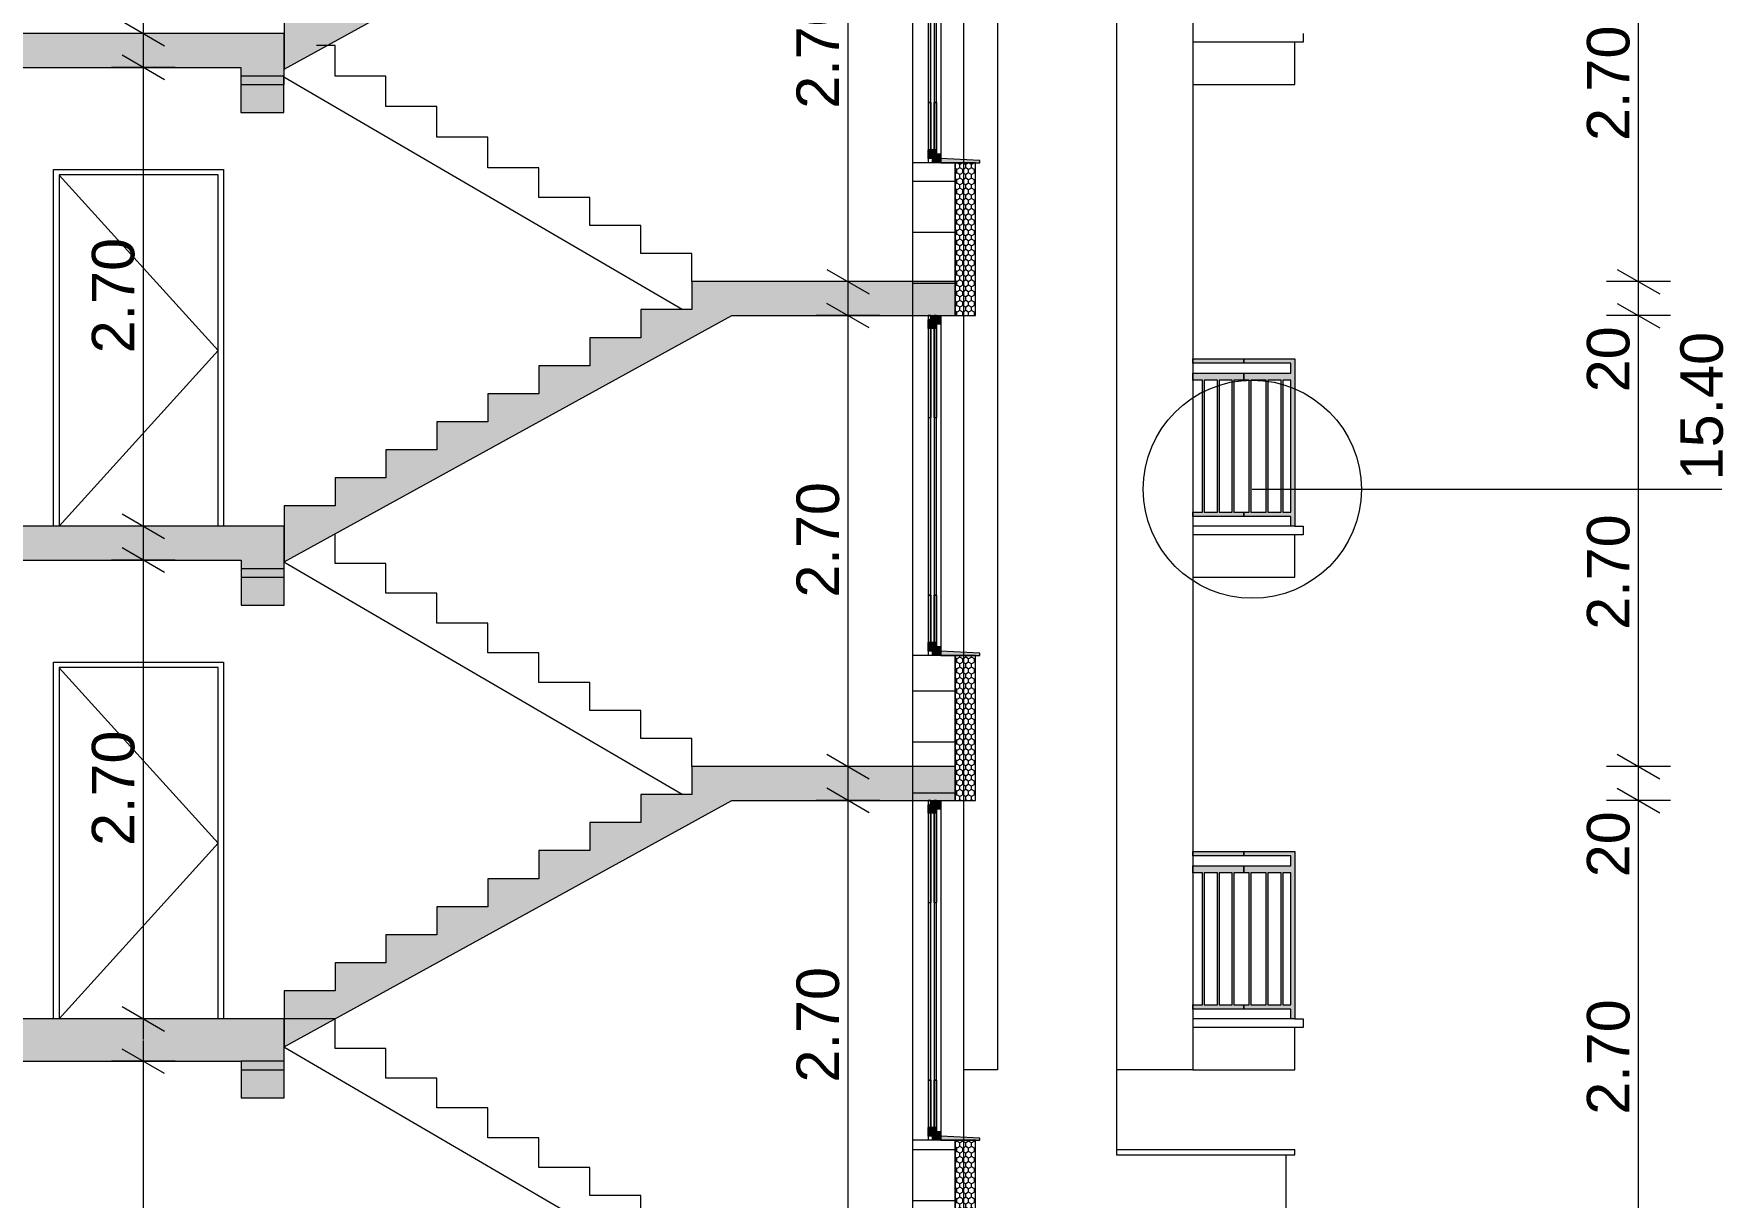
# Model space of a CAD drawing. Header units: millimetres. Extents: x 2814058 to 2855058, y -67651 to -38951.
# Drawn here: x 2831272 to 2841149, y -59926 to -53074 of the extents above; entities that cross this region are included whole.
import ezdxf

# ---------------------------------------------------------------- set-up
doc = ezdxf.new("R2010")
doc.units = ezdxf.units.MM
doc.header["$MEASUREMENT"] = 0
for name, color, linetype, lineweight in [('0_muret e jashtme_Pen_No__1', 7, 'Continuous', 0), ('2D Drafting - General_Pen_No__1', 7, 'Continuous', 0), ('Dimensioning - General_Pen_No__1', 7, 'Continuous', 0), ('Exterior walls_Pen_No__1', 7, 'Continuous', 0), ('Lines_Pen_No__20', 1, 'Continuous', 0), ('Shell - Roof_Pen_No__20', 1, 'Continuous', 0), ('Shell - Roof_Pen_No__21', 7, 'Continuous', 0)]:
    doc.layers.add(name, color=color, linetype=linetype, lineweight=lineweight)
doc.layers.add('0_muret e jashtme_Pen_No__14', color=7, linetype='Continuous', lineweight=0, true_color=0xbd8b17)
doc.layers.add('Structural - Bearing_Pen_No__61', color=7, linetype='Continuous', lineweight=0, true_color=0x6a6a6a)
doc.layers.add('Dimensioning - General', color=7, linetype='Continuous')
doc.layers.add('Shell - Roof', color=7, linetype='Continuous')
doc.styles.add('GENERATED_STYLE_1', font='')
doc.styles.get('GENERATED_STYLE_1').set_extended_font_data('Arial')
doc.dimstyles.new('GENERATED_STYLE__1', dxfattribs={"dimtxt": 250, "dimasz": 190, "dimexe": 0.18, "dimexo": 3, "dimgap": 0.09, "dimtad": 1, "dimlfac": 0.001, "dimzin": 0, "dimdsep": 46, "dimtxsty": 'GENERATED_STYLE_1', "dimblk": 'ARROWHEAD_2', "dimblk1": 'ARROWHEAD_2', "dimblk2": 'ARROWHEAD_2', "dimcen": 0.09, "dimclrd": 7, "dimclre": 7, "dimclrt": 7, "dimadec": 0, "dimazin": 0, "dimtfac": 1, "dimtdec": 4, "dimtmove": 0, "dimatfit": 3, "dimfxl": 1, "dimtolj": 1, "dimtzin": 0, "dimarcsym": 0})
pattern_1 = [(0, (2836696.22, -60244), (0, 300), []), (90, (2836696.22, -60244), (-300, 0), [])]
pattern_2 = [(90, (2247653.822, -76424.967), (-34.6410162, 0), [20, -40]), (90, (2247636.502, -76394.967), (-34.6410162, 0), [20, -40]), (150, (2247653.822, -76404.967), (17.320508, 30), [20, -40]), (150, (2247619.18, -76404.967), (17.320508, 30), [20, -40]), (210, (2247653.822, -76424.967), (-17.320508, 30), [20, -40]), (210, (2247619.18, -76424.967), (-17.320508, 30), [20, -40])]

# ---------------------------------------------------------------- blocks, each defined once
blk = doc.blocks.new('*D15', base_point=(2247653.8, -76425))
at = {"layer": 'Dimensioning - General_Pen_No__1', "color": 7, "linetype": 'Continuous', "lineweight": 0}
for p, q in [((2836066.4, -57589.3), (2836066.4, -57467.1)), ((2836191.4, -57661.5), (2835941.4, -57517.2)), ((2836253.9, -57589.3), (2835878.9, -57589.3)), ((2836066.4, -60244), (2836066.4, -57589.3)), ((2836253.9, -60244), (2835878.9, -60244)), ((2835941.4, -60171.8), (2836191.4, -60316.2)), ((2836066.4, -60366.3), (2836066.4, -60244))]:
    blk.add_line(p, q, dxfattribs=at)
at = {"layer": 'Dimensioning - General_Pen_No__1', "color": 7, "lineweight": 0, "insert": (2836016.4, -59249.2), "char_height": 250, "attachment_point": 7, "rotation": 90, "style": 'GENERATED_STYLE_1'}
blk.add_mtext('\\A1;{\\pql;\\fArial|b0|i0|c0|p34;2.70}', dxfattribs=at)
blk = doc.blocks.new('ARROWHEAD_2')
at = {"color": 0, "linetype": 'Continuous', "lineweight": 0}
for p, q in [((-0.378, -0.655), (0.378, 0.655)), ((0, 0), (-1, 0))]:
    blk.add_line(p, q, dxfattribs=at)
blk = doc.blocks.new('*D16', base_point=(2247653.8, -76425))
at = {"layer": 'Dimensioning - General_Pen_No__1', "color": 7, "linetype": 'Continuous', "lineweight": 0}
for p, q in [((2836066.4, -54734.6), (2836066.4, -54612.4)), ((2836191.4, -54806.8), (2835941.4, -54662.5)), ((2836253.9, -54734.6), (2835878.9, -54734.6)), ((2836066.4, -57389.3), (2836066.4, -54734.6)), ((2835941.4, -57317.2), (2836191.4, -57461.5)), ((2836253.9, -57389.3), (2835878.9, -57389.3)), ((2836066.4, -57511.6), (2836066.4, -57389.3))]:
    blk.add_line(p, q, dxfattribs=at)
at = {"layer": 'Dimensioning - General_Pen_No__1', "color": 7, "lineweight": 0, "insert": (2836016.4, -56394.6), "char_height": 250, "attachment_point": 7, "rotation": 90, "style": 'GENERATED_STYLE_1'}
blk.add_mtext('\\A1;{\\pql;\\fArial|b0|i0|c0|p34;2.70}', dxfattribs=at)
blk = doc.blocks.new('*D17', base_point=(2247653.8, -76425))
at = {"layer": 'Dimensioning - General_Pen_No__1', "color": 7, "linetype": 'Continuous', "lineweight": 0}
for p, q in [((2836066.4, -51834.6), (2836066.4, -51712.4)), ((2836253.9, -51834.6), (2835878.9, -51834.6)), ((2836191.4, -51906.8), (2835941.4, -51762.5)), ((2836066.4, -54534.6), (2836066.4, -51834.6)), ((2835941.4, -54462.5), (2836191.4, -54606.8)), ((2836253.9, -54534.6), (2835878.9, -54534.6)), ((2836066.4, -54656.9), (2836066.4, -54534.6))]:
    blk.add_line(p, q, dxfattribs=at)
at = {"layer": 'Dimensioning - General_Pen_No__1', "color": 7, "lineweight": 0, "insert": (2836016.4, -53517.2), "char_height": 250, "attachment_point": 7, "rotation": 90, "style": 'GENERATED_STYLE_1'}
blk.add_mtext('\\A1;{\\pql;\\fArial|b0|i0|c0|p34;2.70}', dxfattribs=at)
blk = doc.blocks.new('*D19', base_point=(2247653.8, -76425))
at = {"layer": 'Dimensioning - General_Pen_No__1', "color": 7, "linetype": 'Continuous', "lineweight": 0}
for p, q in [((2831918.2, -50374.3), (2831918.2, -50252.1)), ((2832105.7, -50374.3), (2831730.7, -50374.3)), ((2832043.2, -50446.5), (2831793.2, -50302.2)), ((2831918.2, -53074.3), (2831918.2, -50374.3)), ((2831793.2, -53002.2), (2832043.2, -53146.5)), ((2832105.7, -53074.3), (2831730.7, -53074.3)), ((2831918.2, -53196.6), (2831918.2, -53074.3))]:
    blk.add_line(p, q, dxfattribs=at)
at = {"layer": 'Dimensioning - General_Pen_No__1', "color": 7, "lineweight": 0, "insert": (2831868.2, -52056.9), "char_height": 250, "attachment_point": 7, "rotation": 90, "style": 'GENERATED_STYLE_1'}
blk.add_mtext('\\A1;{\\pql;\\fArial|b0|i0|c0|p34;2.70}', dxfattribs=at)
blk = doc.blocks.new('*D24', base_point=(2247653.8, -76425))
at = {"layer": 'Dimensioning - General_Pen_No__1', "color": 7, "linetype": 'Continuous', "lineweight": 0}
for p, q in [((2832043.2, -53346.5), (2831793.2, -53202.2)), ((2831918.2, -53274.3), (2831918.2, -53152.1)), ((2832105.7, -53274.3), (2831730.7, -53274.3)), ((2831918.2, -55974.3), (2831918.2, -53274.3)), ((2831793.2, -55902.2), (2832043.2, -56046.5)), ((2832105.7, -55974.3), (2831730.7, -55974.3)), ((2831918.2, -56096.6), (2831918.2, -55974.3))]:
    blk.add_line(p, q, dxfattribs=at)
at = {"layer": 'Dimensioning - General_Pen_No__1', "color": 7, "lineweight": 0, "insert": (2831868.2, -54956.9), "char_height": 250, "attachment_point": 7, "rotation": 90, "style": 'GENERATED_STYLE_1'}
blk.add_mtext('\\A1;{\\pql;\\fArial|b0|i0|c0|p34;2.70}', dxfattribs=at)
blk = doc.blocks.new('*D25', base_point=(2247653.8, -76425))
at = {"layer": 'Dimensioning - General_Pen_No__1', "color": 7, "linetype": 'Continuous', "lineweight": 0}
for p, q in [((2832043.2, -56246.5), (2831793.2, -56102.2)), ((2831918.2, -56174.3), (2831918.2, -56052.1)), ((2832105.7, -56174.3), (2831730.7, -56174.3)), ((2831918.2, -58874.3), (2831918.2, -56174.3)), ((2831793.2, -58802.2), (2832043.2, -58946.5)), ((2832105.7, -58874.3), (2831730.7, -58874.3)), ((2831918.2, -58996.6), (2831918.2, -58874.3))]:
    blk.add_line(p, q, dxfattribs=at)
at = {"layer": 'Dimensioning - General_Pen_No__1', "color": 7, "lineweight": 0, "insert": (2831868.2, -57856.9), "char_height": 250, "attachment_point": 7, "rotation": 90, "style": 'GENERATED_STYLE_1'}
blk.add_mtext('\\A1;{\\pql;\\fArial|b0|i0|c0|p34;2.70}', dxfattribs=at)
blk = doc.blocks.new('*D26', base_point=(2247653.8, -76425))
at = {"layer": 'Dimensioning - General_Pen_No__1', "color": 7, "linetype": 'Continuous', "lineweight": 0}
for p, q in [((2832043.2, -59196.5), (2831793.2, -59052.2)), ((2831918.2, -59124.3), (2831918.2, -59002.1)), ((2832105.7, -59124.3), (2831730.7, -59124.3)), ((2831918.2, -61729), (2831918.2, -59124.3)), ((2832105.7, -61729), (2831730.7, -61729)), ((2831793.2, -61656.8), (2832043.2, -61801.2)), ((2831918.2, -61851.3), (2831918.2, -61729))]:
    blk.add_line(p, q, dxfattribs=at)
at = {"layer": 'Dimensioning - General_Pen_No__1', "color": 7, "lineweight": 0, "insert": (2831868.2, -60759.2), "char_height": 250, "attachment_point": 7, "rotation": 90, "style": 'GENERATED_STYLE_1'}
blk.add_mtext('\\A1;{\\pql;\\fArial|b0|i0|c0|p34;2.70}', dxfattribs=at)
blk = doc.blocks.new('*D36', base_point=(2247653.8, -76425))
at = {"layer": 'Dimensioning - General_Pen_No__1', "color": 7, "linetype": 'Continuous', "lineweight": 0}
for p, q in [((2840594.7, -57517.2), (2840844.7, -57661.5)), ((2840907.2, -57589.3), (2840532.2, -57589.3)), ((2840719.7, -60244), (2840719.7, -57589.3)), ((2840907.2, -60244), (2840532.2, -60244)), ((2840594.7, -60171.8), (2840844.7, -60316.2))]:
    blk.add_line(p, q, dxfattribs=at)
at = {"layer": 'Dimensioning - General_Pen_No__1', "color": 7, "lineweight": 0, "char_height": 250, "attachment_point": 7, "rotation": 90, "style": 'GENERATED_STYLE_1'}
for s, insert in [('\\A1;{\\pql;\\fArial|b0|i0|c0|p34;20}', (2840669.7, -58041)), ('\\A1;{\\pql;\\fArial|b0|i0|c0|p34;2.70}', (2840669.7, -59439))]:
    blk.add_mtext(s, dxfattribs=dict(at, insert=insert))
blk = doc.blocks.new('*D37', base_point=(2247653.8, -76425))
at = {"layer": 'Dimensioning - General_Pen_No__1', "color": 7, "linetype": 'Continuous', "lineweight": 0}
for p, q in [((2840594.7, -57317.2), (2840844.7, -57461.5)), ((2840907.2, -57389.3), (2840532.2, -57389.3)), ((2840719.7, -57589.3), (2840719.7, -57389.3)), ((2840594.7, -57517.2), (2840844.7, -57661.5)), ((2840907.2, -57589.3), (2840532.2, -57589.3))]:
    blk.add_line(p, q, dxfattribs=at)
blk = doc.blocks.new('*D38', base_point=(2247653.8, -76425))
at = {"layer": 'Dimensioning - General_Pen_No__1', "color": 7, "linetype": 'Continuous', "lineweight": 0}
for p, q in [((2840594.7, -54662.5), (2840844.7, -54806.8)), ((2840907.2, -54734.6), (2840532.2, -54734.6)), ((2840719.7, -57389.3), (2840719.7, -54734.6)), ((2840594.7, -57317.2), (2840844.7, -57461.5)), ((2840907.2, -57389.3), (2840532.2, -57389.3))]:
    blk.add_line(p, q, dxfattribs=at)
at = {"layer": 'Dimensioning - General_Pen_No__1', "color": 7, "lineweight": 0, "char_height": 250, "attachment_point": 7, "rotation": 90, "style": 'GENERATED_STYLE_1'}
for s, insert in [('\\A1;{\\pql;\\fArial|b0|i0|c0|p34;20}', (2840669.7, -55186.3)), ('\\A1;{\\pql;\\fArial|b0|i0|c0|p34;2.70}', (2840669.7, -56584.3))]:
    blk.add_mtext(s, dxfattribs=dict(at, insert=insert))
blk = doc.blocks.new('*D39', base_point=(2247653.8, -76425))
at = {"layer": 'Dimensioning - General_Pen_No__1', "color": 7, "linetype": 'Continuous', "lineweight": 0}
for p, q in [((2840594.7, -54462.5), (2840844.7, -54606.8)), ((2840907.2, -54534.6), (2840532.2, -54534.6)), ((2840719.7, -54734.6), (2840719.7, -54534.6)), ((2840594.7, -54662.5), (2840844.7, -54806.8)), ((2840907.2, -54734.6), (2840532.2, -54734.6))]:
    blk.add_line(p, q, dxfattribs=at)
blk = doc.blocks.new('*D40', base_point=(2247653.8, -76425))
at = {"layer": 'Dimensioning - General_Pen_No__1', "color": 7, "linetype": 'Continuous', "lineweight": 0}
for p, q in [((2840907.2, -51834.6), (2840532.2, -51834.6)), ((2840594.7, -51762.5), (2840844.7, -51906.8)), ((2840719.7, -54534.6), (2840719.7, -51834.6)), ((2840594.7, -54462.5), (2840844.7, -54606.8)), ((2840907.2, -54534.6), (2840532.2, -54534.6))]:
    blk.add_line(p, q, dxfattribs=at)
at = {"layer": 'Dimensioning - General_Pen_No__1', "color": 7, "lineweight": 0, "char_height": 250, "attachment_point": 7, "rotation": 90, "style": 'GENERATED_STYLE_1'}
for s, insert in [('\\A1;{\\pql;\\fArial|b0|i0|c0|p34;20}', (2840669.7, -52286.3)), ('\\A1;{\\pql;\\fArial|b0|i0|c0|p34;2.70}', (2840669.7, -53706.9))]:
    blk.add_mtext(s, dxfattribs=dict(at, insert=insert))
blk = doc.blocks.new('*D48', base_point=(2247653.8, -76425))
at = {"layer": 'Dimensioning - General_Pen_No__1', "color": 7, "linetype": 'Continuous', "lineweight": 0}
for p, q in [((2841144.6, -47502.2), (2841394.6, -47646.5)), ((2841457.1, -47574.3), (2841082.1, -47574.3)), ((2841269.6, -62980.1), (2841269.6, -47574.3)), ((2841144.6, -62908), (2841394.6, -63052.3)), ((2841457.1, -62980.1), (2841082.1, -62980.1)), ((2841269.6, -63102.4), (2841269.6, -62980.1))]:
    blk.add_line(p, q, dxfattribs=at)
at = {"layer": 'Dimensioning - General_Pen_No__1', "color": 7, "lineweight": 0, "insert": (2841219.6, -55704.7), "char_height": 250, "attachment_point": 7, "rotation": 90, "style": 'GENERATED_STYLE_1'}
blk.add_mtext('\\A1;{\\pql;\\fArial|b0|i0|c0|p34;15.40}', dxfattribs=at)
blk = doc.blocks.new('*D50', base_point=(2247653.8, -76425))
at = {"layer": 'Dimensioning - General_Pen_No__1', "color": 7, "linetype": 'Continuous', "lineweight": 0}
for p, q in [((2841982.7, -44394), (2841732.7, -44249.7)), ((2841857.7, -44321.9), (2841857.7, -44199.6)), ((2842045.2, -44321.9), (2841670.2, -44321.9)), ((2841857.7, -62980.1), (2841857.7, -44321.9)), ((2841732.7, -62908), (2841982.7, -63052.3)), ((2842045.2, -62980.1), (2841670.2, -62980.1)), ((2841857.7, -63102.4), (2841857.7, -62980.1))]:
    blk.add_line(p, q, dxfattribs=at)
at = {"layer": 'Dimensioning - General_Pen_No__1', "color": 7, "lineweight": 0, "insert": (2841807.7, -54078.4), "char_height": 250, "attachment_point": 7, "rotation": 90, "style": 'GENERATED_STYLE_1'}
blk.add_mtext('\\A1;{\\pql;\\fArial|b0|i0|c0|p34;18.70}', dxfattribs=at)
blk = doc.blocks.new('Line_5', base_point=(2838445.9, -55756.5))
at = {"layer": 'Shell - Roof_Pen_No__20', "color": 1, "linetype": 'Continuous', "lineweight": 0}
for p, q in [((2842585.5, -55756.5), (2842210.5, -55381.5)), ((2842210.5, -56131.5), (2842210.5, -55381.5)), ((2838445.9, -55756.5), (2842210.5, -55756.5)), ((2842585.5, -55756.5), (2842210.5, -56131.5))]:
    blk.add_line(p, q, dxfattribs=at)

msp = doc.modelspace()

# ---------------------------------------------------------------- hatches: boundary and pattern name
at = {"layer": '0_muret e jashtme_Pen_No__14', "linetype": 'Continuous', "lineweight": 0, "true_color": 0xbd8b17}
h = msp.add_hatch(dxfattribs=at)
h.set_pattern_fill('Styrofoam_SM_Insulation', color=42, style=0, pattern_type=2)
h.set_pattern_definition(pattern_2)
h.paths.add_polyline_path([(2836696.224, -53834.647), (2836696.224, -54734.647), (2836816.224, -54734.647), (2836816.224, -53834.647)])
h = msp.add_hatch(dxfattribs=at)
h.set_pattern_fill('Styrofoam_SM_Insulation', color=42, style=0, pattern_type=2)
h.set_pattern_definition(pattern_2)
h.paths.add_polyline_path([(2836696.224, -56734.647), (2836696.224, -57589.328), (2836816.224, -57589.328), (2836816.224, -56734.647)])
h = msp.add_hatch(dxfattribs=at)
h.set_pattern_fill('Styrofoam_SM_Insulation', color=42, style=0, pattern_type=2)
h.set_pattern_definition(pattern_2)
h.paths.add_polyline_path([(2836696.224, -59589.328), (2836696.224, -60244.01), (2836816.224, -60242.702), (2836816.224, -59829.01), (2836816.224, -59589.328)])
at = {"layer": '2D Drafting - General_Pen_No__1', "linetype": 'Continuous', "lineweight": 0}
for points in [[(2832746.224, -52954.647), (2832746.224, -53119.647), (2832746.224, -53284.049), (2835381.501, -51834.647), (2835998.346, -51834.647), (2836446.224, -51834.647), (2836696.224, -51834.647), (2836696.224, -51634.647), (2836446.224, -51634.647), (2835146.224, -51634.647), (2835146.224, -51799.647), (2834846.224, -51799.647), (2834846.224, -51964.647), (2834546.224, -51964.647), (2834546.224, -52129.647), (2834246.224, -52129.647), (2834246.224, -52294.647), (2833946.224, -52294.647), (2833946.224, -52459.647), (2833646.224, -52459.647), (2833646.224, -52624.647), (2833346.224, -52624.647), (2833346.224, -52789.647), (2833046.224, -52789.647), (2833046.224, -52954.647)], [(2836552.865, -53480.757), (2836552.865, -51834.647), (2836537.865, -51834.647), (2836537.865, -53480.757)], [(2836572.865, -51834.647), (2836572.865, -53480.757), (2836587.865, -53480.757), (2836587.865, -51834.647)], [(2832746.224, -53074.328), (2827046.224, -53074.328), (2827046.224, -53324.328), (2831146.224, -53324.328), (2831146.224, -53274.328), (2832492.197, -53274.328), (2832492.197, -53374.328), (2832746.224, -53374.328)], [(2832492.197, -53539.328), (2832744.823, -53539.328), (2832744.823, -53324.328), (2832492.197, -53324.328)], [(2836552.865, -53759.647), (2836552.865, -53480.757), (2836537.865, -53480.757), (2836537.865, -53759.647)], [(2836587.865, -53480.757), (2836572.865, -53480.757), (2836572.865, -53759.647), (2836587.865, -53759.647)], [(2836587.865, -53784.647), (2836587.865, -53809.647), (2836537.865, -53809.647), (2836537.865, -53759.647), (2836587.865, -53759.647)], [(2836612.865, -53834.647), (2836562.865, -53834.647), (2836562.865, -53809.647), (2836587.865, -53809.647), (2836587.865, -53784.647), (2836612.865, -53784.647)], [(2836612.865, -53834.647), (2836842.937, -53834.647), (2836842.937, -53821.704), (2836612.865, -53809.647)], [(2832746.224, -55854.647), (2832746.224, -56019.647), (2832746.224, -56184.049), (2835381.501, -54734.647), (2836446.224, -54734.647), (2836696.224, -54734.647), (2836696.224, -54534.647), (2836446.224, -54534.647), (2835146.224, -54534.647), (2835146.224, -54699.647), (2834846.224, -54699.647), (2834846.224, -54864.647), (2834546.224, -54864.647), (2834546.224, -55029.647), (2834246.224, -55029.647), (2834246.224, -55194.647), (2833946.224, -55194.647), (2833946.224, -55359.647), (2833646.224, -55359.647), (2833646.224, -55524.647), (2833346.224, -55524.647), (2833346.224, -55689.647), (2833046.224, -55689.647), (2833046.224, -55854.647)], [(2836552.865, -56380.757), (2836552.865, -54734.647), (2836537.865, -54734.647), (2836537.865, -56380.757)], [(2836537.865, -54759.647), (2836562.865, -54759.647), (2836562.865, -54734.647), (2836612.865, -54734.647), (2836612.865, -54784.647), (2836587.865, -54784.647), (2836587.865, -54809.647), (2836537.865, -54809.647)], [(2836552.865, -55334.647), (2836552.865, -54759.647), (2836537.865, -54759.647), (2836537.865, -55334.647)], [(2836572.865, -54734.647), (2836572.865, -56380.757), (2836587.865, -56380.757), (2836587.865, -54734.647)], [(2836572.865, -54734.647), (2836572.865, -55334.647), (2836587.865, -55334.647), (2836587.865, -54734.647)], [(2832746.224, -55974.328), (2827046.224, -55974.328), (2827046.224, -56224.328), (2831146.224, -56224.328), (2831146.224, -56174.328), (2832493.597, -56174.328), (2832493.597, -56274.328), (2832746.224, -56274.328)], [(2832493.597, -56439.328), (2832746.224, -56439.328), (2832746.224, -56224.328), (2832493.597, -56224.328)], [(2836552.865, -56659.647), (2836552.865, -56380.757), (2836537.865, -56380.757), (2836537.865, -56659.647)], [(2836587.865, -56380.757), (2836572.865, -56380.757), (2836572.865, -56659.647), (2836587.865, -56659.647)], [(2836587.865, -56684.647), (2836587.865, -56709.647), (2836537.865, -56709.647), (2836537.865, -56659.647), (2836587.865, -56659.647)], [(2836612.865, -56734.647), (2836562.865, -56734.647), (2836562.865, -56709.647), (2836587.865, -56709.647), (2836587.865, -56684.647), (2836612.865, -56684.647)], [(2836612.865, -56734.647), (2836842.937, -56734.647), (2836842.937, -56721.704), (2836612.865, -56709.647)], [(2832746.224, -58709.328), (2832746.224, -58874.328), (2832746.224, -59038.731), (2835381.501, -57589.328), (2836446.224, -57589.328), (2836696.224, -57589.328), (2836696.224, -57389.328), (2836446.224, -57389.328), (2835146.224, -57389.328), (2835146.224, -57554.328), (2834846.224, -57554.328), (2834846.224, -57719.328), (2834546.224, -57719.328), (2834546.224, -57884.328), (2834246.224, -57884.328), (2834246.224, -58049.328), (2833946.224, -58049.328), (2833946.224, -58214.328), (2833646.224, -58214.328), (2833646.224, -58379.328), (2833346.224, -58379.328), (2833346.224, -58544.328), (2833046.224, -58544.328), (2833046.224, -58709.328)], [(2836552.865, -59235.438), (2836552.865, -57589.328), (2836537.865, -57589.328), (2836537.865, -59235.438)], [(2836537.865, -57614.328), (2836562.865, -57614.328), (2836562.865, -57589.328), (2836612.865, -57589.328), (2836612.865, -57639.328), (2836587.865, -57639.328), (2836587.865, -57664.328), (2836537.865, -57664.328)], [(2836552.865, -58189.328), (2836552.865, -57614.328), (2836537.865, -57614.328), (2836537.865, -58189.328)], [(2836572.865, -57589.328), (2836572.865, -59235.438), (2836587.865, -59235.438), (2836587.865, -57589.328)], [(2836572.865, -57589.328), (2836572.865, -58189.328), (2836587.865, -58189.328), (2836587.865, -57589.328)], [(2827046.224, -58874.328), (2827046.224, -59124.328), (2831146.224, -59124.328), (2832493.597, -59124.328), (2832493.597, -59174.328), (2832746.224, -59174.328), (2832746.224, -58874.328)], [(2832493.597, -59339.328), (2832746.224, -59339.328), (2832746.224, -59124.328), (2832493.597, -59124.328)], [(2836552.865, -59514.328), (2836552.865, -59235.438), (2836537.865, -59235.438), (2836537.865, -59514.328)], [(2836587.865, -59235.438), (2836572.865, -59235.438), (2836572.865, -59514.328), (2836587.865, -59514.328)], [(2836587.865, -59539.328), (2836587.865, -59564.328), (2836537.865, -59564.328), (2836537.865, -59514.328), (2836587.865, -59514.328)], [(2836612.865, -59589.328), (2836562.865, -59589.328), (2836562.865, -59564.328), (2836587.865, -59564.328), (2836587.865, -59539.328), (2836612.865, -59539.328)], [(2836612.865, -59589.328), (2836842.937, -59589.328), (2836842.937, -59576.386), (2836612.865, -59564.328)]]:
    msp.add_hatch(color=7, dxfattribs=at).paths.add_polyline_path(points)
at = {"layer": 'Exterior walls_Pen_No__1', "linetype": 'Continuous', "lineweight": 0}
h = msp.add_hatch(dxfattribs=at)
h.set_pattern_fill('Grid_30x30', style=0, pattern_type=2)
h.set_pattern_definition(pattern_1)
h.paths.add_polyline_path([(2836696.224, -54734.647), (2836696.224, -53834.647), (2836446.224, -53834.647), (2836446.224, -54734.647)])
h = msp.add_hatch(dxfattribs=at)
h.set_pattern_fill('Grid_30x30', style=0, pattern_type=2)
h.set_pattern_definition(pattern_1)
h.paths.add_polyline_path([(2836696.224, -57589.328), (2836696.224, -56734.647), (2836446.224, -56734.647), (2836446.224, -57589.328)])
h = msp.add_hatch(dxfattribs=at)
h.set_pattern_fill('Grid_30x30', style=0, pattern_type=2)
h.set_pattern_definition(pattern_1)
h.paths.add_polyline_path([(2836446.224, -60244.01), (2836696.224, -60244.01), (2836696.224, -59589.328), (2836446.224, -59589.328)])
at = {"layer": 'Structural - Bearing_Pen_No__61', "linetype": 'Continuous', "lineweight": 0, "true_color": 0x6a6a6a}
for points in [[(2838096.224, -54989.102), (2838396.224, -54989.102), (2838396.224, -55014.328), (2838096.224, -55014.328)], [(2838096.224, -57889.102), (2838396.224, -57889.102), (2838396.224, -57914.328), (2838096.224, -57914.328)]]:
    msp.add_hatch(color=251, dxfattribs=at).paths.add_polyline_path(points)
h = msp.add_hatch(color=251, dxfattribs=at)
h.paths.add_polyline_path([(2838696.224, -54989.102), (2838696.224, -55974.328), (2838672.224, -55974.328), (2838672.224, -55916.828), (2838396.224, -55916.828), (2838396.224, -55891.828), (2838428.224, -55891.828), (2838428.224, -55114.328), (2838396.224, -55114.328), (2838396.224, -55074.328), (2838672.224, -55074.328), (2838672.224, -55014.328), (2838396.224, -55014.328), (2838396.224, -54989.102), (2838672.224, -54989.102)])
h.paths.add_polyline_path([(2838672.224, -55114.328), (2838625.724, -55114.328), (2838625.724, -55891.828), (2838672.224, -55891.828)], flags=0)
h.paths.add_polyline_path([(2838615.724, -55114.328), (2838538.224, -55114.328), (2838538.225, -55891.828), (2838615.724, -55891.828)], flags=0)
h.paths.add_polyline_path([(2838528.224, -55114.328), (2838438.224, -55114.328), (2838438.224, -55891.828), (2838528.224, -55891.828)], flags=0)
h = msp.add_hatch(color=251, dxfattribs=at)
h.paths.add_polyline_path([(2838396.224, -55916.828), (2838096.224, -55916.828), (2838096.224, -55891.828), (2838153.224, -55891.828), (2838153.224, -55114.328), (2838096.224, -55114.328), (2838096.224, -55074.328), (2838396.224, -55074.328), (2838396.224, -55114.328), (2838338.224, -55114.328), (2838338.224, -55891.828), (2838396.224, -55891.828)])
h.paths.add_polyline_path([(2838328.224, -55891.828), (2838328.224, -55114.328), (2838250.724, -55114.328), (2838250.724, -55891.828)], flags=0)
h.paths.add_polyline_path([(2838163.224, -55891.828), (2838240.724, -55891.828), (2838240.724, -55114.328), (2838163.224, -55114.328)], flags=0)
h = msp.add_hatch(color=251, dxfattribs=at)
h.paths.add_polyline_path([(2838396.224, -58816.828), (2838096.224, -58816.828), (2838096.224, -58791.828), (2838153.224, -58791.828), (2838153.224, -58014.328), (2838096.224, -58014.328), (2838096.224, -57974.328), (2838396.224, -57974.328), (2838396.224, -58014.328), (2838338.224, -58014.328), (2838338.224, -58791.828), (2838396.224, -58791.828)])
h.paths.add_polyline_path([(2838328.224, -58791.828), (2838328.224, -58014.328), (2838250.724, -58014.328), (2838250.724, -58791.828)], flags=0)
h.paths.add_polyline_path([(2838163.224, -58791.828), (2838240.724, -58791.828), (2838240.724, -58014.328), (2838163.224, -58014.328)], flags=0)
h = msp.add_hatch(color=251, dxfattribs=at)
h.paths.add_polyline_path([(2838696.224, -57889.102), (2838696.224, -58874.328), (2838672.224, -58874.328), (2838672.224, -58816.828), (2838396.224, -58816.828), (2838396.224, -58791.828), (2838428.224, -58791.828), (2838428.224, -58014.328), (2838396.224, -58014.328), (2838396.224, -57974.328), (2838672.224, -57974.328), (2838672.224, -57914.328), (2838396.224, -57914.328), (2838396.224, -57889.102), (2838672.224, -57889.102)])
h.paths.add_polyline_path([(2838672.224, -58014.328), (2838625.724, -58014.328), (2838625.724, -58791.828), (2838672.224, -58791.828)], flags=0)
h.paths.add_polyline_path([(2838615.724, -58014.328), (2838538.224, -58014.328), (2838538.225, -58791.828), (2838615.724, -58791.828)], flags=0)
h.paths.add_polyline_path([(2838528.224, -58014.328), (2838438.224, -58014.328), (2838438.224, -58791.828), (2838528.224, -58791.828)], flags=0)

# ---------------------------------------------------------------- linework, layer by layer
at = {"layer": '0_muret e jashtme_Pen_No__1', "color": 7, "linetype": 'Continuous', "lineweight": 0, "flags": 128}
for points in [[(2836696.224, -53834.647), (2836696.224, -54734.647), (2836816.224, -54734.647), (2836816.224, -53834.647)], [(2836696.224, -56734.647), (2836696.224, -57589.328), (2836816.224, -57589.328), (2836816.224, -56734.647)], [(2836696.224, -59589.328), (2836696.224, -60244.01), (2836816.224, -60242.702), (2836816.224, -59829.01), (2836816.224, -59589.328)]]:
    msp.add_lwpolyline(points, close=True, dxfattribs=at)
at = {"layer": '2D Drafting - General_Pen_No__1', "color": 7, "linetype": 'Continuous', "lineweight": 0, "flags": 128}
msp.add_lwpolyline([(2832746.224, -52954.647), (2832746.224, -53119.647), (2832746.224, -53284.049), (2835381.501, -51834.647)], dxfattribs=at)
for points in [[(2836552.865, -53480.757), (2836552.865, -51834.647), (2836537.865, -51834.647), (2836537.865, -53480.757)], [(2836572.865, -51834.647), (2836572.865, -53480.757), (2836587.865, -53480.757), (2836587.865, -51834.647)], [(2832746.224, -53074.328), (2827046.224, -53074.328), (2827046.224, -53324.328), (2831146.224, -53324.328), (2831146.224, -53274.328), (2832492.197, -53274.328), (2832492.197, -53374.328), (2832746.224, -53374.328)], [(2832492.197, -53539.328), (2832744.823, -53539.328), (2832744.823, -53324.328), (2832492.197, -53324.328)], [(2836552.865, -53759.647), (2836552.865, -53480.757), (2836537.865, -53480.757), (2836537.865, -53759.647)], [(2836587.865, -53480.757), (2836572.865, -53480.757), (2836572.865, -53759.647), (2836587.865, -53759.647)], [(2836587.865, -53784.647), (2836587.865, -53809.647), (2836537.865, -53809.647), (2836537.865, -53759.647), (2836587.865, -53759.647)], [(2836612.865, -53834.647), (2836562.865, -53834.647), (2836562.865, -53809.647), (2836587.865, -53809.647), (2836587.865, -53784.647), (2836612.865, -53784.647)], [(2836612.865, -53834.647), (2836842.937, -53834.647), (2836842.937, -53821.704), (2836612.865, -53809.647)], [(2832746.224, -55854.647), (2832746.224, -56019.647), (2832746.224, -56184.049), (2835381.501, -54734.647), (2836446.224, -54734.647), (2836696.224, -54734.647), (2836696.224, -54534.647), (2836446.224, -54534.647), (2835146.224, -54534.647), (2835146.224, -54699.647), (2834846.224, -54699.647), (2834846.224, -54864.647), (2834546.224, -54864.647), (2834546.224, -55029.647), (2834246.224, -55029.647), (2834246.224, -55194.647), (2833946.224, -55194.647), (2833946.224, -55359.647), (2833646.224, -55359.647), (2833646.224, -55524.647), (2833346.224, -55524.647), (2833346.224, -55689.647), (2833046.224, -55689.647), (2833046.224, -55854.647)], [(2836552.865, -56380.757), (2836552.865, -54734.647), (2836537.865, -54734.647), (2836537.865, -56380.757)], [(2836537.865, -54759.647), (2836562.865, -54759.647), (2836562.865, -54734.647), (2836612.865, -54734.647), (2836612.865, -54784.647), (2836587.865, -54784.647), (2836587.865, -54809.647), (2836537.865, -54809.647)], [(2836552.865, -55334.647), (2836552.865, -54759.647), (2836537.865, -54759.647), (2836537.865, -55334.647)], [(2836572.865, -54734.647), (2836572.865, -56380.757), (2836587.865, -56380.757), (2836587.865, -54734.647)], [(2836572.865, -54734.647), (2836572.865, -55334.647), (2836587.865, -55334.647), (2836587.865, -54734.647)], [(2832746.224, -55974.328), (2827046.224, -55974.328), (2827046.224, -56224.328), (2831146.224, -56224.328), (2831146.224, -56174.328), (2832493.597, -56174.328), (2832493.597, -56274.328), (2832746.224, -56274.328)], [(2832493.597, -56439.328), (2832746.224, -56439.328), (2832746.224, -56224.328), (2832493.597, -56224.328)], [(2836552.865, -56659.647), (2836552.865, -56380.757), (2836537.865, -56380.757), (2836537.865, -56659.647)], [(2836587.865, -56380.757), (2836572.865, -56380.757), (2836572.865, -56659.647), (2836587.865, -56659.647)], [(2836587.865, -56684.647), (2836587.865, -56709.647), (2836537.865, -56709.647), (2836537.865, -56659.647), (2836587.865, -56659.647)], [(2836612.865, -56734.647), (2836562.865, -56734.647), (2836562.865, -56709.647), (2836587.865, -56709.647), (2836587.865, -56684.647), (2836612.865, -56684.647)], [(2836612.865, -56734.647), (2836842.937, -56734.647), (2836842.937, -56721.704), (2836612.865, -56709.647)], [(2832746.224, -58709.328), (2832746.224, -58874.328), (2832746.224, -59038.731), (2835381.501, -57589.328), (2836446.224, -57589.328), (2836696.224, -57589.328), (2836696.224, -57389.328), (2836446.224, -57389.328), (2835146.224, -57389.328), (2835146.224, -57554.328), (2834846.224, -57554.328), (2834846.224, -57719.328), (2834546.224, -57719.328), (2834546.224, -57884.328), (2834246.224, -57884.328), (2834246.224, -58049.328), (2833946.224, -58049.328), (2833946.224, -58214.328), (2833646.224, -58214.328), (2833646.224, -58379.328), (2833346.224, -58379.328), (2833346.224, -58544.328), (2833046.224, -58544.328), (2833046.224, -58709.328)], [(2836552.865, -59235.438), (2836552.865, -57589.328), (2836537.865, -57589.328), (2836537.865, -59235.438)], [(2836537.865, -57614.328), (2836562.865, -57614.328), (2836562.865, -57589.328), (2836612.865, -57589.328), (2836612.865, -57639.328), (2836587.865, -57639.328), (2836587.865, -57664.328), (2836537.865, -57664.328)], [(2836552.865, -58189.328), (2836552.865, -57614.328), (2836537.865, -57614.328), (2836537.865, -58189.328)], [(2836572.865, -57589.328), (2836572.865, -59235.438), (2836587.865, -59235.438), (2836587.865, -57589.328)], [(2836572.865, -57589.328), (2836572.865, -58189.328), (2836587.865, -58189.328), (2836587.865, -57589.328)], [(2827046.224, -58874.328), (2827046.224, -59124.328), (2831146.224, -59124.328), (2832493.597, -59124.328), (2832493.597, -59174.328), (2832746.224, -59174.328), (2832746.224, -58874.328)], [(2832493.597, -59339.328), (2832746.224, -59339.328), (2832746.224, -59124.328), (2832493.597, -59124.328)], [(2836552.865, -59514.328), (2836552.865, -59235.438), (2836537.865, -59235.438), (2836537.865, -59514.328)], [(2836587.865, -59235.438), (2836572.865, -59235.438), (2836572.865, -59514.328), (2836587.865, -59514.328)], [(2836587.865, -59539.328), (2836587.865, -59564.328), (2836537.865, -59564.328), (2836537.865, -59514.328), (2836587.865, -59514.328)], [(2836612.865, -59589.328), (2836562.865, -59589.328), (2836562.865, -59564.328), (2836587.865, -59564.328), (2836587.865, -59539.328), (2836612.865, -59539.328)], [(2836612.865, -59589.328), (2836842.937, -59589.328), (2836842.937, -59576.386), (2836612.865, -59564.328)]]:
    msp.add_lwpolyline(points, close=True, dxfattribs=at)
at = {"layer": 'Exterior walls_Pen_No__1', "color": 7, "linetype": 'Continuous', "lineweight": 0}
for p, q in [((2836612.865, -52230.757), (2836612.865, -53784.647)), ((2836537.865, -53480.757), (2836537.865, -53759.647)), ((2836552.865, -53480.757), (2836552.865, -53759.647)), ((2836572.865, -53759.647), (2836572.865, -53480.757)), ((2836587.865, -53480.757), (2836587.865, -53759.647)), ((2836537.865, -53809.647), (2836537.865, -53759.647)), ((2836587.865, -53759.647), (2836537.865, -53759.647)), ((2836537.865, -53809.647), (2836537.865, -53834.647)), ((2836587.865, -53784.647), (2836587.865, -53759.647)), ((2836612.865, -53784.647), (2836587.865, -53784.647)), ((2836587.865, -53784.647), (2836587.865, -53809.647)), ((2836612.865, -53784.647), (2836612.865, -53834.647)), ((2831389.792, -53874.328), (2832289.792, -53874.328)), ((2831389.792, -55974.328), (2831389.792, -53874.328)), ((2831389.792, -53874.328), (2832389.792, -53874.328)), ((2831421.792, -53906.328), (2831421.792, -55974.328)), ((2832357.792, -53906.328), (2831421.792, -53906.328)), ((2831421.792, -53908.84), (2832357.792, -54940.328)), ((2832357.792, -55974.328), (2832357.792, -53906.328)), ((2832389.792, -53874.328), (2832389.792, -55974.328)), ((2836537.865, -54734.647), (2836537.865, -55180.757)), ((2836537.865, -54759.647), (2836537.865, -55334.647)), ((2836552.865, -54734.647), (2836552.865, -55180.757)), ((2836552.865, -54759.647), (2836552.865, -55334.647)), ((2836572.865, -55180.757), (2836572.865, -54734.647)), ((2836572.865, -55334.647), (2836572.865, -54734.647)), ((2836587.865, -54734.647), (2836587.865, -55334.647)), ((2836587.865, -54734.647), (2836587.865, -55180.757)), ((2836612.865, -54734.647), (2836612.865, -55334.647)), ((2836612.865, -54734.647), (2836612.865, -55180.757)), ((2836612.865, -54734.647), (2836612.865, -55484.647)), ((2831421.792, -55974.328), (2832357.792, -54940.328)), ((2836612.865, -55130.757), (2836612.865, -56684.647)), ((2836537.865, -56380.757), (2836537.865, -56659.647)), ((2836552.865, -56380.757), (2836552.865, -56659.647)), ((2836572.865, -56659.647), (2836572.865, -56380.757)), ((2836587.865, -56380.757), (2836587.865, -56659.647)), ((2836537.865, -56709.647), (2836537.865, -56659.647)), ((2836587.865, -56659.647), (2836537.865, -56659.647)), ((2836587.865, -56684.647), (2836587.865, -56659.647)), ((2836612.865, -56684.647), (2836587.865, -56684.647)), ((2836587.865, -56684.647), (2836587.865, -56709.647)), ((2836612.865, -56684.647), (2836612.865, -56734.647)), ((2831389.792, -56774.328), (2832289.792, -56774.328)), ((2831389.792, -58874.328), (2831389.792, -56774.328)), ((2831389.792, -56774.328), (2832389.792, -56774.328)), ((2832389.792, -56774.328), (2832389.792, -58874.328)), ((2836537.865, -56709.647), (2836537.865, -56734.647)), ((2831421.792, -56806.328), (2831421.792, -58874.328)), ((2832357.792, -56806.328), (2831421.792, -56806.328)), ((2831421.792, -56808.84), (2832357.792, -57840.328)), ((2832357.792, -58874.328), (2832357.792, -56806.328)), ((2836537.865, -57589.328), (2836537.865, -58035.438)), ((2836537.865, -57614.328), (2836537.865, -58189.328)), ((2836552.865, -57589.328), (2836552.865, -58035.438)), ((2836552.865, -57614.328), (2836552.865, -58189.328)), ((2836572.865, -58035.438), (2836572.865, -57589.328)), ((2836572.865, -58189.328), (2836572.865, -57589.328)), ((2836587.865, -57589.328), (2836587.865, -58189.328)), ((2836587.865, -57589.328), (2836587.865, -58035.438)), ((2836612.865, -57589.328), (2836612.865, -58189.328)), ((2836612.865, -57589.328), (2836612.865, -58035.438)), ((2836612.865, -57589.328), (2836612.865, -58339.328)), ((2831421.792, -58874.328), (2832357.792, -57840.328)), ((2836612.865, -57985.438), (2836612.865, -59539.328)), ((2836537.865, -59235.438), (2836537.865, -59514.328)), ((2836552.865, -59235.438), (2836552.865, -59514.328)), ((2836572.865, -59514.328), (2836572.865, -59235.438)), ((2836587.865, -59235.438), (2836587.865, -59514.328)), ((2836537.865, -59564.328), (2836537.865, -59514.328)), ((2836587.865, -59514.328), (2836537.865, -59514.328)), ((2836587.865, -59539.328), (2836587.865, -59514.328)), ((2836612.865, -59539.328), (2836587.865, -59539.328)), ((2836587.865, -59539.328), (2836587.865, -59564.328)), ((2836612.865, -59539.328), (2836612.865, -59589.328)), ((2836537.865, -59564.328), (2836537.865, -59589.328))]:
    msp.add_line(p, q, dxfattribs=at)
at = {"layer": 'Exterior walls_Pen_No__1', "color": 7, "linetype": 'Continuous', "lineweight": 0, "flags": 128}
for points in [[(2836696.224, -54734.647), (2836696.224, -53834.647), (2836446.224, -53834.647), (2836446.224, -54734.647)], [(2836696.224, -57589.328), (2836696.224, -56734.647), (2836446.224, -56734.647), (2836446.224, -57589.328)], [(2836446.224, -60244.01), (2836696.224, -60244.01), (2836696.224, -59589.328), (2836446.224, -59589.328)]]:
    msp.add_lwpolyline(points, close=True, dxfattribs=at)
at = {"layer": 'Lines_Pen_No__20', "color": 1, "linetype": 'Continuous', "lineweight": 0}
msp.add_circle((2838445.928, -55756.517), 642.189, dxfattribs=at)
at = {"layer": 'Shell - Roof_Pen_No__21', "color": 7, "linetype": 'Continuous', "lineweight": 0}
for p, q in [((2836446.224, -47374.328), (2836446.224, -62979.01)), ((2836746.224, -47374.328), (2836746.224, -62979.01)), ((2837646.224, -47574.328), (2837646.224, -59674.328)), ((2838096.224, -47574.328), (2838096.224, -59174.328)), ((2836946.224, -49125.283), (2836946.224, -59174.328)), ((2838746.224, -53124.328), (2838096.224, -53124.328)), ((2838696.224, -53374.328), (2838696.224, -53124.328)), ((2838746.224, -53074.328), (2838746.224, -53124.328)), ((2833046.224, -53144.647), (2832937.163, -53144.647)), ((2833046.224, -53324.647), (2833046.224, -53144.647)), ((2835089.759, -54699.647), (2832744.823, -53331.768)), ((2833346.224, -53324.647), (2833046.224, -53324.647)), ((2833346.224, -53504.647), (2833346.224, -53324.647)), ((2838096.224, -53374.328), (2838696.224, -53374.328)), ((2833646.224, -53504.647), (2833346.224, -53504.647)), ((2833646.224, -53684.647), (2833646.224, -53504.647)), ((2833946.224, -53684.647), (2833646.224, -53684.647)), ((2833946.224, -53864.647), (2833946.224, -53684.647)), ((2834246.224, -53864.647), (2833946.224, -53864.647)), ((2834246.224, -54039.647), (2834246.224, -53864.647)), ((2834546.224, -54039.647), (2834246.224, -54039.647)), ((2834546.224, -54204.647), (2834546.224, -54039.647)), ((2834846.224, -54204.647), (2834546.224, -54204.647)), ((2834846.224, -54369.647), (2834846.224, -54204.647)), ((2835146.224, -54369.647), (2834846.224, -54369.647)), ((2835146.224, -54534.647), (2835146.224, -54369.647)), ((2838696.224, -55974.328), (2838096.224, -55974.328)), ((2838696.224, -55974.328), (2838746.224, -55974.328)), ((2838746.224, -55974.328), (2838746.224, -56024.328)), ((2833046.224, -56194.328), (2833046.224, -56019.647)), ((2838746.224, -56024.328), (2838096.224, -56024.328)), ((2838696.224, -56274.328), (2838696.224, -56024.328)), ((2835089.759, -57554.328), (2832744.823, -56186.449)), ((2833346.224, -56194.328), (2833046.224, -56194.328)), ((2833346.224, -56369.328), (2833346.224, -56194.328)), ((2838096.224, -56274.328), (2838696.224, -56274.328)), ((2833646.224, -56369.328), (2833346.224, -56369.328)), ((2833646.224, -56544.328), (2833646.224, -56369.328)), ((2833946.224, -56544.328), (2833646.224, -56544.328)), ((2833946.224, -56719.328), (2833946.224, -56544.328)), ((2834246.224, -56719.328), (2833946.224, -56719.328)), ((2834246.224, -56894.328), (2834246.224, -56719.328)), ((2834546.224, -56894.328), (2834246.224, -56894.328)), ((2834546.224, -57059.328), (2834546.224, -56894.328)), ((2834846.224, -57059.328), (2834546.224, -57059.328)), ((2834846.224, -57224.328), (2834846.224, -57059.328)), ((2835146.224, -57224.328), (2834846.224, -57224.328)), ((2835146.224, -57389.328), (2835146.224, -57224.328)), ((2833046.224, -58874.328), (2830896.224, -58874.328)), ((2833046.224, -59049.01), (2833046.224, -58874.328)), ((2838696.224, -58874.328), (2838096.224, -58874.328)), ((2838746.224, -58924.328), (2838096.224, -58924.328)), ((2838696.224, -58874.328), (2838746.224, -58874.328)), ((2838696.224, -59174.328), (2838696.224, -58924.328)), ((2838746.224, -58874.328), (2838746.224, -58924.328)), ((2835089.759, -60409.01), (2832744.823, -59041.131)), ((2833346.224, -59049.01), (2833046.224, -59049.01)), ((2833346.224, -59224.01), (2833346.224, -59049.01)), ((2833646.224, -59224.01), (2833346.224, -59224.01)), ((2833646.224, -59399.01), (2833646.224, -59224.01)), ((2836946.224, -59174.328), (2836746.224, -59174.328)), ((2838096.224, -59174.328), (2837646.224, -59174.328)), ((2838096.224, -59174.328), (2838696.224, -59174.328)), ((2833946.224, -59399.01), (2833646.224, -59399.01)), ((2833946.224, -59574.01), (2833946.224, -59399.01)), ((2834246.224, -59574.01), (2833946.224, -59574.01)), ((2834246.224, -59749.01), (2834246.224, -59574.01)), ((2837646.224, -59644.328), (2838696.224, -59644.328)), ((2838696.224, -59674.328), (2838696.224, -59644.328)), ((2834546.224, -59749.01), (2834246.224, -59749.01)), ((2834546.224, -59914.01), (2834546.224, -59749.01)), ((2837646.224, -59674.328), (2838696.224, -59674.328)), ((2838646.224, -60060.484), (2838646.224, -59674.328)), ((2834846.224, -59914.01), (2834546.224, -59914.01)), ((2834846.224, -60079.01), (2834846.224, -59914.01))]:
    msp.add_line(p, q, dxfattribs=at)
at = {"layer": 'Structural - Bearing_Pen_No__61', "color": 251, "linetype": 'Continuous', "lineweight": 0, "true_color": 0x6a6a6a, "flags": 128}
for points in [[(2838096.224, -54989.102), (2838396.224, -54989.102), (2838396.224, -55014.328), (2838096.224, -55014.328)], [(2838696.224, -54989.102), (2838696.224, -55974.328), (2838672.224, -55974.328), (2838672.224, -55916.828), (2838396.224, -55916.828), (2838396.224, -55891.828), (2838428.224, -55891.828), (2838428.224, -55114.328), (2838396.224, -55114.328), (2838396.224, -55074.328), (2838672.224, -55074.328), (2838672.224, -55014.328), (2838396.224, -55014.328), (2838396.224, -54989.102), (2838672.224, -54989.102)], [(2838396.224, -55916.828), (2838096.224, -55916.828), (2838096.224, -55891.828), (2838153.224, -55891.828), (2838153.224, -55114.328), (2838096.224, -55114.328), (2838096.224, -55074.328), (2838396.224, -55074.328), (2838396.224, -55114.328), (2838338.224, -55114.328), (2838338.224, -55891.828), (2838396.224, -55891.828)], [(2838163.224, -55891.828), (2838240.724, -55891.828), (2838240.724, -55114.328), (2838163.224, -55114.328)], [(2838328.224, -55891.828), (2838328.224, -55114.328), (2838250.724, -55114.328), (2838250.724, -55891.828)], [(2838528.224, -55114.328), (2838438.224, -55114.328), (2838438.224, -55891.828), (2838528.224, -55891.828)], [(2838615.724, -55114.328), (2838538.224, -55114.328), (2838538.225, -55891.828), (2838615.724, -55891.828)], [(2838672.224, -55114.328), (2838625.724, -55114.328), (2838625.724, -55891.828), (2838672.224, -55891.828)], [(2838096.224, -57889.102), (2838396.224, -57889.102), (2838396.224, -57914.328), (2838096.224, -57914.328)], [(2838396.224, -58816.828), (2838096.224, -58816.828), (2838096.224, -58791.828), (2838153.224, -58791.828), (2838153.224, -58014.328), (2838096.224, -58014.328), (2838096.224, -57974.328), (2838396.224, -57974.328), (2838396.224, -58014.328), (2838338.224, -58014.328), (2838338.224, -58791.828), (2838396.224, -58791.828)], [(2838696.224, -57889.102), (2838696.224, -58874.328), (2838672.224, -58874.328), (2838672.224, -58816.828), (2838396.224, -58816.828), (2838396.224, -58791.828), (2838428.224, -58791.828), (2838428.224, -58014.328), (2838396.224, -58014.328), (2838396.224, -57974.328), (2838672.224, -57974.328), (2838672.224, -57914.328), (2838396.224, -57914.328), (2838396.224, -57889.102), (2838672.224, -57889.102)], [(2838163.224, -58791.828), (2838240.724, -58791.828), (2838240.724, -58014.328), (2838163.224, -58014.328)], [(2838328.224, -58791.828), (2838328.224, -58014.328), (2838250.724, -58014.328), (2838250.724, -58791.828)], [(2838528.224, -58014.328), (2838438.224, -58014.328), (2838438.224, -58791.828), (2838528.224, -58791.828)], [(2838615.724, -58014.328), (2838538.224, -58014.328), (2838538.225, -58791.828), (2838615.724, -58791.828)], [(2838672.224, -58014.328), (2838625.724, -58014.328), (2838625.724, -58791.828), (2838672.224, -58791.828)]]:
    msp.add_lwpolyline(points, close=True, dxfattribs=at)

# ---------------------------------------------------------------- block references
at = {"layer": 'Shell - Roof', "color": 1, "linetype": 'Continuous', "lineweight": 0}
msp.add_blockref('Line_5', (2838445.928, -55756.517), dxfattribs=at)

# ---------------------------------------------------------------- dimensions: what is measured, and where the dimension line sits
at = {"layer": 'Dimensioning - General', "color": 7, "linetype": 'Continuous', "lineweight": 0}
for base, p1, p2, text, picture, middle in [((2841857.697, -44321.872), (2840719.745, -62980.134), (2832196.224, -44321.872), '18.70', '*D50', (2841682.697, -53658.43)), ((2841269.558, -47574.328), (2839146.224, -62980.134), (2838246.224, -47574.328), '15.40', '*D48', (2841094.558, -55284.659)), ((2831918.199, -50374.328), (2831291.901, -53074.328), (2832492.197, -50374.328), '2.70', '*D19', (2831743.199, -51732.195)), ((2836066.417, -51834.647), (2835595.482, -54534.647), (2836446.224, -51834.647), '2.70', '*D17', (2835891.417, -53192.513)), ((2831918.199, -53274.328), (2831291.901, -55974.328), (2832492.197, -53274.328), '2.70', '*D24', (2831743.199, -54632.195)), ((2840719.745, -54534.647), (2835381.501, -54734.647), (2835146.224, -54534.647), '20', '*D39', (2840544.745, -54995.738)), ((2836066.417, -54734.647), (2835595.482, -57389.328), (2836446.224, -54734.647), '2.70', '*D16', (2835891.417, -56069.854)), ((2840719.745, -54734.647), (2835146.224, -57389.328), (2835381.501, -54734.647), '2.70', '*D38', (2840544.745, -56259.569)), ((2831918.199, -56174.328), (2831291.901, -58874.328), (2832493.597, -56174.328), '2.70', '*D25', (2831743.199, -57532.195)), ((2840719.745, -57389.328), (2835381.501, -57589.328), (2835146.224, -57389.328), '20', '*D37', (2840544.745, -57850.42)), ((2836066.417, -57589.328), (2835595.482, -60244.01), (2836446.224, -57589.328), '2.70', '*D15', (2835891.417, -58924.535)), ((2840719.745, -57589.328), (2835146.224, -60244.01), (2835381.501, -57589.328), '2.70', '*D36', (2840544.745, -59114.25)), ((2831918.199, -59124.328), (2831291.901, -61729.01), (2831146.224, -59124.328), '2.70', '*D26', (2831743.199, -60434.535))]:
    dim = msp.add_linear_dim(base=base, p1=p1, p2=p2, angle=90, text=text, dimstyle='GENERATED_STYLE__1', dxfattribs=at)
    dim.commit()
    dim.dimension.update_dxf_attribs({"geometry": picture, "text_midpoint": middle, "dimtype": 160, "text_rotation": 90})
dim = msp.add_linear_dim(base=(2840719.745, -51834.647), p1=(2835146.224, -54534.647), p2=(2836446.224, -51834.647), angle=90, dimstyle='GENERATED_STYLE__1', dxfattribs=at)
dim.commit()
dim.dimension.update_dxf_attribs({"geometry": '*D40', "text_midpoint": (2840544.745, -53382.228), "dimtype": 160, "text_rotation": 90})

doc.saveas('drawing.dxf')
